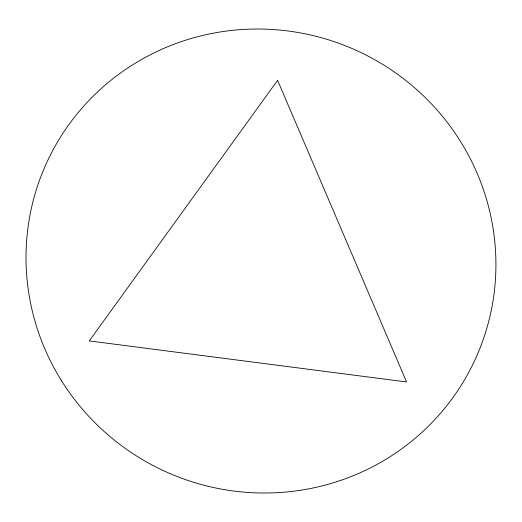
<?xml version="1.0" encoding="UTF-8"?>
<svg xmlns="http://www.w3.org/2000/svg" width="522" height="522" viewBox="0 0 522 522"><rect width="100%" height="100%" fill="white"/><g stroke="black" fill="none" stroke-linecap="round" stroke-linejoin="round"><path stroke-width="0.78" d="M277.6 80.323L89.262 340.918L406.579 381.96L277.6 80.323M61.524 380.74A235.748 231.194 24.7 0 0 468.26 373.256A235.748 231.194 24.7 0 0 253.111 29.062A235.748 231.194 24.7 0 0 61.524 380.74"/></g></svg>
